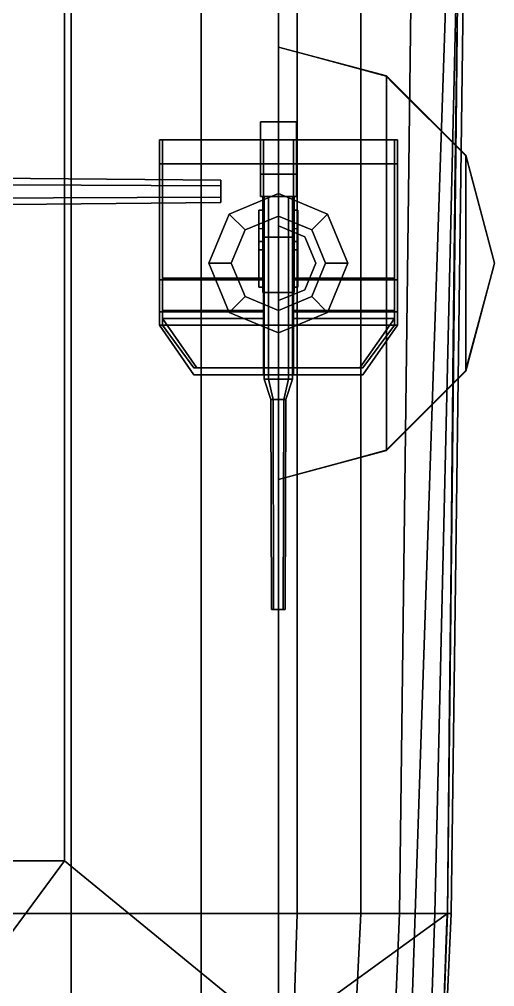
# Model space of a CAD drawing. Header units: millimetres. Extents: x -9 to 9, y -100 to 98.
# Drawn here: x 2.91 to 9.26, y -39.15 to -26.22 of the extents above; entities that cross this region are included whole.
import ezdxf

# ---------------------------------------------------------------- set-up
doc = ezdxf.new("R2010")
doc.units = ezdxf.units.MM
for name, color, linetype in [('barrel', 1, 'Continuous'), ('railings', 6, 'Continuous'), ('sleeve', 5, 'Continuous'), ('superstructure', 3, 'Continuous'), ('turret', 2, 'Continuous')]:
    doc.layers.add(name, color=color, linetype=linetype)

msp = doc.modelspace()

# ---------------------------------------------------------------- linework, layer by layer
for points in [[(3.6, -38.17, -5.19), (1.7, -38.17, -5.62), (1.7, -23.54, -5.74), (3.6, -23.54, -5.5)], [(5.34, -38.17, -4.64), (3.6, -38.17, -5.19), (3.6, -23.54, -5.5), (5.34, -23.54, -5.18)], [(6.62, -38.17, -3.81), (5.34, -38.17, -4.64), (5.34, -23.54, -5.18), (6.62, -23.54, -4.65)], [(7.47, -38.17, -2.84), (6.62, -38.17, -3.81), (6.62, -23.54, -4.65), (7.47, -23.54, -4.05)], [(7.99, -38.17, -1.86), (7.47, -38.17, -2.84), (7.47, -23.54, -4.05), (8.17, -23.54, -3.2)], [(8.2, -38.17, -1.15), (7.99, -38.17, -1.86), (8.17, -23.54, -3.2), (8.69, -23.54, -1.82)], [(8.46, -38.17, 0.64), (8.2, -38.17, -1.15), (8.69, -23.54, -1.82), (8.8, -23.54, -0.89)], [(8.68, -38.17, 3.52), (8.46, -38.17, 0.64), (8.8, -23.54, -0.89), (8.87, -23.54, 3.52)], [(8.63, -38.17, 4.91), (8.68, -38.17, 3.52), (8.87, -23.54, 3.52), (8.79, -23.54, 4.91)], [(3.6, -52.88, -4.47), (1.7, -52.88, -5.37), (1.7, -38.17, -5.62), (3.6, -38.17, -5.19)], [(5.34, -52.88, -3.38), (3.6, -52.88, -4.47), (3.6, -38.17, -5.19), (5.34, -38.17, -4.64)], [(6.16, -52.88, -2.72), (5.34, -52.88, -3.38), (5.34, -38.17, -4.64), (6.62, -38.17, -3.81)], [(6.74, -52.88, -2.09), (6.16, -52.88, -2.72), (6.62, -38.17, -3.81), (7.47, -38.17, -2.84)], [(7.37, -52.88, -1.01), (6.74, -52.88, -2.09), (7.47, -38.17, -2.84), (7.99, -38.17, -1.86)], [(7.7, -52.88, -0.1), (7.37, -52.88, -1.01), (7.99, -38.17, -1.86), (8.2, -38.17, -1.15)], [(7.96, -52.88, 1.16), (7.7, -52.88, -0.1), (8.2, -38.17, -1.15), (8.46, -38.17, 0.64)], [(8.01, -52.88, 3.52), (7.96, -52.88, 1.16), (8.46, -38.17, 0.64), (8.68, -38.17, 3.52)], [(8.08, -52.88, 4.91), (8.01, -52.88, 3.52), (8.68, -38.17, 3.52), (8.63, -38.17, 4.91)]]:
    msp.add_3dface(points)
at = {"layer": 'barrel'}
for points in [[(6.13, -27.59, 9.52), (6.13, -27.59, 8.95), (6.13, -28.59, 8.95), (6.13, -28.29, 9.52)], [(6.13, -28.59, 8.95), (6.13, -27.59, 8.95), (6.61, -27.59, 8.95), (6.61, -28.59, 8.95)], [(6.61, -27.59, 9.52), (6.61, -27.59, 8.95), (6.13, -27.59, 8.95), (6.13, -27.59, 9.52)], [(6.61, -28.29, 9.52), (6.61, -27.59, 9.52), (6.13, -27.59, 9.52), (6.13, -28.29, 9.52)], [(6.61, -28.59, 8.95), (6.61, -27.59, 8.95), (6.61, -27.59, 9.52), (6.61, -28.29, 9.52)], [(6.13, -28.29, 9.52), (6.13, -28.59, 8.95), (6.13, -28.59, 9.73), (6.13, -28.29, 9.73)], [(6.61, -28.29, 9.73), (6.61, -28.29, 9.52), (6.13, -28.29, 9.52), (6.13, -28.29, 9.73)], [(6.13, -28.29, 9.73), (6.13, -28.59, 9.73), (6.61, -28.59, 9.73), (6.61, -28.29, 9.73)], [(6.61, -28.59, 9.73), (6.61, -28.59, 8.95), (6.61, -28.29, 9.52), (6.61, -28.29, 9.73)], [(6.13, -28.59, 9.73), (6.13, -28.59, 8.95), (6.61, -28.59, 8.95), (6.61, -28.59, 9.73)], [(6.18, -31.03, 9.36), (6.236, -31.03, 9.494), (6.236, -28.59, 9.494), (6.18, -28.59, 9.36)], [(6.236, -31.03, 9.226), (6.18, -31.03, 9.36), (6.18, -28.59, 9.36), (6.236, -28.59, 9.226)], [(6.236, -31.03, 9.494), (6.37, -31.03, 9.55), (6.37, -28.59, 9.55), (6.236, -28.59, 9.494)], [(6.37, -31.03, 9.17), (6.236, -31.03, 9.226), (6.236, -28.59, 9.226), (6.37, -28.59, 9.17)], [(6.37, -31.03, 9.55), (6.504, -31.03, 9.494), (6.504, -28.59, 9.494), (6.37, -28.59, 9.55)], [(6.504, -31.03, 9.226), (6.37, -31.03, 9.17), (6.37, -28.59, 9.17), (6.504, -28.59, 9.226)], [(6.504, -31.03, 9.494), (6.56, -31.03, 9.36), (6.56, -28.59, 9.36), (6.504, -28.59, 9.494)], [(6.56, -31.03, 9.36), (6.504, -31.03, 9.226), (6.504, -28.59, 9.226), (6.56, -28.59, 9.36)], [(6.18, -31.03, 9.36), (6.236, -31.03, 9.226), (6.299, -31.3, 9.289), (6.27, -31.3, 9.36)], [(6.236, -31.03, 9.494), (6.18, -31.03, 9.36), (6.27, -31.3, 9.36), (6.299, -31.3, 9.431)], [(6.236, -31.03, 9.226), (6.37, -31.03, 9.17), (6.37, -31.3, 9.26), (6.299, -31.3, 9.289)], [(6.37, -31.03, 9.55), (6.236, -31.03, 9.494), (6.299, -31.3, 9.431), (6.37, -31.3, 9.46)], [(6.37, -31.03, 9.17), (6.504, -31.03, 9.226), (6.441, -31.3, 9.289), (6.37, -31.3, 9.26)], [(6.504, -31.03, 9.494), (6.37, -31.03, 9.55), (6.37, -31.3, 9.46), (6.441, -31.3, 9.431)], [(6.504, -31.03, 9.226), (6.56, -31.03, 9.36), (6.47, -31.3, 9.36), (6.441, -31.3, 9.289)], [(6.56, -31.03, 9.36), (6.504, -31.03, 9.494), (6.441, -31.3, 9.431), (6.47, -31.3, 9.36)], [(6.27, -31.3, 9.36), (6.299, -31.3, 9.289), (6.306, -34.11, 9.296), (6.28, -34.11, 9.36)], [(6.299, -31.3, 9.431), (6.27, -31.3, 9.36), (6.28, -34.11, 9.36), (6.306, -34.11, 9.424)], [(6.299, -31.3, 9.289), (6.37, -31.3, 9.26), (6.37, -34.11, 9.27), (6.306, -34.11, 9.296)], [(6.37, -31.3, 9.46), (6.299, -31.3, 9.431), (6.306, -34.11, 9.424), (6.37, -34.11, 9.45)], [(6.37, -31.3, 9.26), (6.441, -31.3, 9.289), (6.434, -34.11, 9.296), (6.37, -34.11, 9.27)], [(6.441, -31.3, 9.431), (6.37, -31.3, 9.46), (6.37, -34.11, 9.45), (6.434, -34.11, 9.424)], [(6.441, -31.3, 9.289), (6.47, -31.3, 9.36), (6.46, -34.11, 9.36), (6.434, -34.11, 9.296)], [(6.47, -31.3, 9.36), (6.441, -31.3, 9.431), (6.434, -34.11, 9.424), (6.46, -34.11, 9.36)], [(6.46, -34.11, 9.36), (6.306, -34.11, 9.424), (6.28, -34.11, 9.36), (6.434, -34.11, 9.296)], [(6.434, -34.11, 9.296), (6.28, -34.11, 9.36), (6.306, -34.11, 9.296), (6.37, -34.11, 9.27)], [(6.434, -34.11, 9.424), (6.37, -34.11, 9.45), (6.306, -34.11, 9.424), (6.46, -34.11, 9.36)]]:
    msp.add_3dface(points, dxfattribs=at)
at = {"layer": 'railings'}
for points in [[(6.37, -26.59, 7.71), (6.37, -25.68, 7.71), (6.37, -25.68, 7.82), (6.37, -26.59, 7.82)], [(6.37, -26.59, 7.82), (6.37, -25.68, 7.82), (6.37, -25.68, 7.71), (6.37, -26.59, 7.71)], [(6.37, -26.59, 8.29), (6.37, -25.68, 8.29), (6.37, -25.68, 8.18), (6.37, -26.59, 8.18)], [(6.37, -26.59, 8.18), (6.37, -25.68, 8.18), (6.37, -25.68, 8.29), (6.37, -26.59, 8.29)], [(8.73, -28.53, 5.36), (8.76, -26.22, 5.36), (8.76, -26.22, 5.47), (8.73, -28.53, 5.47)], [(8.73, -28.53, 5.47), (8.76, -26.22, 5.47), (8.76, -26.22, 5.36), (8.73, -28.53, 5.36)], [(8.73, -28.53, 5.94), (8.76, -26.22, 5.94), (8.76, -26.22, 5.83), (8.73, -28.53, 5.83)], [(8.73, -28.53, 5.83), (8.76, -26.22, 5.83), (8.76, -26.22, 5.94), (8.73, -28.53, 5.94)], [(6.37, -26.59, 7.26), (6.37, -26.59, 8.29), (6.74, -26.69, 8.29), (6.74, -26.69, 7.26)], [(6.74, -26.69, 7.26), (6.74, -26.69, 8.29), (6.37, -26.59, 8.29), (6.37, -26.59, 7.26)], [(7.81, -26.98, 7.82), (6.74, -26.69, 7.82), (6.74, -26.69, 7.71), (7.81, -26.98, 7.71)], [(7.81, -26.98, 7.71), (6.74, -26.69, 7.71), (6.74, -26.69, 7.82), (7.81, -26.98, 7.82)], [(7.81, -26.98, 8.18), (6.74, -26.69, 8.18), (6.74, -26.69, 8.29), (7.81, -26.98, 8.29)], [(7.81, -26.98, 8.29), (6.74, -26.69, 8.29), (6.74, -26.69, 8.18), (7.81, -26.98, 8.18)], [(7.91, -27.08, 7.26), (7.91, -27.08, 8.29), (7.81, -26.98, 8.29), (7.81, -26.98, 7.26)], [(7.81, -26.98, 7.26), (7.81, -26.98, 8.29), (7.91, -27.08, 8.29), (7.91, -27.08, 7.26)], [(8.87, -28.04, 7.71), (7.91, -27.08, 7.71), (7.91, -27.08, 7.82), (8.87, -28.04, 7.82)], [(8.87, -28.04, 7.82), (7.91, -27.08, 7.82), (7.91, -27.08, 7.71), (8.87, -28.04, 7.71)], [(8.87, -28.04, 8.29), (7.91, -27.08, 8.29), (7.91, -27.08, 8.18), (8.87, -28.04, 8.18)], [(8.87, -28.04, 8.18), (7.91, -27.08, 8.18), (7.91, -27.08, 8.29), (8.87, -28.04, 8.29)], [(8.87, -28.04, 7.26), (8.87, -28.04, 8.29), (8.9, -28.14, 8.29), (8.9, -28.14, 7.26)], [(8.9, -28.14, 7.26), (8.9, -28.14, 8.29), (8.87, -28.04, 8.29), (8.87, -28.04, 7.26)], [(9.26, -29.48, 7.82), (8.9, -28.14, 7.82), (8.9, -28.14, 7.71), (9.26, -29.48, 7.71)], [(9.26, -29.48, 7.71), (8.9, -28.14, 7.71), (8.9, -28.14, 7.82), (9.26, -29.48, 7.82)], [(9.26, -29.48, 8.18), (8.9, -28.14, 8.18), (8.9, -28.14, 8.29), (9.26, -29.48, 8.29)], [(9.26, -29.48, 8.29), (8.9, -28.14, 8.29), (8.9, -28.14, 8.18), (9.26, -29.48, 8.18)], [(8.73, -28.53, 4.91), (8.73, -28.53, 5.94), (8.73, -28.63, 5.94), (8.73, -28.63, 4.91)], [(8.73, -28.63, 4.91), (8.73, -28.63, 5.94), (8.73, -28.53, 5.94), (8.73, -28.53, 4.91)], [(8.7, -30.94, 5.36), (8.73, -28.63, 5.36), (8.73, -28.63, 5.47), (8.7, -30.94, 5.47)], [(8.7, -30.94, 5.47), (8.73, -28.63, 5.47), (8.73, -28.63, 5.36), (8.7, -30.94, 5.36)], [(8.7, -30.94, 5.94), (8.73, -28.63, 5.94), (8.73, -28.63, 5.83), (8.7, -30.94, 5.83)], [(8.7, -30.94, 5.83), (8.73, -28.63, 5.83), (8.73, -28.63, 5.94), (8.7, -30.94, 5.94)], [(9.23, -29.58, 7.26), (9.23, -29.58, 8.29), (9.26, -29.48, 8.29), (9.26, -29.48, 7.26)], [(9.26, -29.48, 7.26), (9.26, -29.48, 8.29), (9.23, -29.58, 8.29), (9.23, -29.58, 7.26)], [(8.87, -30.92, 7.82), (9.23, -29.58, 7.82), (9.23, -29.58, 7.71), (8.87, -30.92, 7.71)], [(8.87, -30.92, 7.71), (9.23, -29.58, 7.71), (9.23, -29.58, 7.82), (8.87, -30.92, 7.82)], [(8.87, -30.92, 8.18), (9.23, -29.58, 8.18), (9.23, -29.58, 8.29), (8.87, -30.92, 8.29)], [(8.87, -30.92, 8.29), (9.23, -29.58, 8.29), (9.23, -29.58, 8.18), (8.87, -30.92, 8.18)], [(7.81, -31.98, 7.82), (8.77, -31.02, 7.82), (8.77, -31.02, 7.71), (7.81, -31.98, 7.71)], [(7.81, -31.98, 7.71), (8.77, -31.02, 7.71), (8.77, -31.02, 7.82), (7.81, -31.98, 7.82)], [(7.81, -31.98, 8.18), (8.77, -31.02, 8.18), (8.77, -31.02, 8.29), (7.81, -31.98, 8.29)], [(7.81, -31.98, 8.29), (8.77, -31.02, 8.29), (8.77, -31.02, 8.18), (7.81, -31.98, 8.18)], [(8.7, -31.04, 4.91), (8.7, -31.04, 5.94), (8.7, -30.94, 5.94), (8.7, -30.94, 4.91)], [(8.7, -30.94, 4.91), (8.7, -30.94, 5.94), (8.7, -31.04, 5.94), (8.7, -31.04, 4.91)], [(8.87, -30.92, 7.26), (8.87, -30.92, 8.29), (8.77, -31.02, 8.29), (8.77, -31.02, 7.26)], [(8.77, -31.02, 7.26), (8.77, -31.02, 8.29), (8.87, -30.92, 8.29), (8.87, -30.92, 7.26)], [(8.68, -33.35, 5.47), (8.7, -31.04, 5.47), (8.7, -31.04, 5.36), (8.68, -33.35, 5.36)], [(8.68, -33.35, 5.36), (8.7, -31.04, 5.36), (8.7, -31.04, 5.47), (8.68, -33.35, 5.47)], [(8.68, -33.35, 5.83), (8.7, -31.04, 5.83), (8.7, -31.04, 5.94), (8.68, -33.35, 5.94)], [(8.68, -33.35, 5.94), (8.7, -31.04, 5.94), (8.7, -31.04, 5.83), (8.68, -33.35, 5.83)], [(7.81, -31.98, 7.26), (7.81, -31.98, 8.29), (7.44, -32.08, 8.29), (7.44, -32.08, 7.26)], [(7.44, -32.08, 7.26), (7.44, -32.08, 8.29), (7.81, -31.98, 8.29), (7.81, -31.98, 7.26)], [(6.37, -32.37, 7.82), (7.44, -32.08, 7.82), (7.44, -32.08, 7.71), (6.37, -32.37, 7.71)], [(6.37, -32.37, 7.71), (7.44, -32.08, 7.71), (7.44, -32.08, 7.82), (6.37, -32.37, 7.82)], [(6.37, -32.37, 8.18), (7.44, -32.08, 8.18), (7.44, -32.08, 8.29), (6.37, -32.37, 8.29)], [(6.37, -32.37, 8.29), (7.44, -32.08, 8.29), (7.44, -32.08, 8.18), (6.37, -32.37, 8.18)], [(6.37, -32.37, 7.26), (6.37, -32.37, 8.29), (6.37, -32.47, 8.29), (6.37, -32.47, 7.26)], [(6.37, -32.47, 7.26), (6.37, -32.47, 8.29), (6.37, -32.37, 8.29), (6.37, -32.37, 7.26)], [(6.37, -34.78, 7.71), (6.37, -32.47, 7.71), (6.37, -32.47, 7.82), (6.37, -34.78, 7.82)], [(6.37, -34.78, 7.82), (6.37, -32.47, 7.82), (6.37, -32.47, 7.71), (6.37, -34.78, 7.71)], [(6.37, -34.78, 8.29), (6.37, -32.47, 8.29), (6.37, -32.47, 8.18), (6.37, -34.78, 8.18)], [(6.37, -34.78, 8.18), (6.37, -32.47, 8.18), (6.37, -32.47, 8.29), (6.37, -34.78, 8.29)], [(8.68, -33.35, 4.91), (8.68, -33.35, 5.94), (8.68, -33.45, 5.94), (8.68, -33.45, 4.91)], [(8.68, -33.45, 4.91), (8.68, -33.45, 5.94), (8.68, -33.35, 5.94), (8.68, -33.35, 4.91)], [(8.65, -35.76, 5.36), (8.68, -33.45, 5.36), (8.68, -33.45, 5.47), (8.65, -35.76, 5.47)], [(8.65, -35.76, 5.47), (8.68, -33.45, 5.47), (8.68, -33.45, 5.36), (8.65, -35.76, 5.36)], [(8.65, -35.76, 5.94), (8.68, -33.45, 5.94), (8.68, -33.45, 5.83), (8.65, -35.76, 5.83)], [(8.65, -35.76, 5.83), (8.68, -33.45, 5.83), (8.68, -33.45, 5.94), (8.65, -35.76, 5.94)], [(6.37, -34.88, 7.26), (6.37, -34.88, 8.29), (6.37, -34.78, 8.29), (6.37, -34.78, 7.26)], [(6.37, -34.78, 7.26), (6.37, -34.78, 8.29), (6.37, -34.88, 8.29), (6.37, -34.88, 7.26)], [(6.37, -37.19, 7.82), (6.37, -34.88, 7.82), (6.37, -34.88, 7.71), (6.37, -37.19, 7.71)], [(6.37, -37.19, 7.71), (6.37, -34.88, 7.71), (6.37, -34.88, 7.82), (6.37, -37.19, 7.82)], [(6.37, -37.19, 8.18), (6.37, -34.88, 8.18), (6.37, -34.88, 8.29), (6.37, -37.19, 8.29)], [(6.37, -37.19, 8.29), (6.37, -34.88, 8.29), (6.37, -34.88, 8.18), (6.37, -37.19, 8.18)], [(8.65, -35.86, 4.91), (8.65, -35.86, 5.94), (8.65, -35.76, 5.94), (8.65, -35.76, 4.91)], [(8.65, -35.76, 4.91), (8.65, -35.76, 5.94), (8.65, -35.86, 5.94), (8.65, -35.86, 4.91)], [(8.63, -38.17, 5.47), (8.65, -35.86, 5.47), (8.65, -35.86, 5.36), (8.63, -38.17, 5.36)], [(8.63, -38.17, 5.36), (8.65, -35.86, 5.36), (8.65, -35.86, 5.47), (8.63, -38.17, 5.47)], [(8.63, -38.17, 5.83), (8.65, -35.86, 5.83), (8.65, -35.86, 5.94), (8.63, -38.17, 5.94)], [(8.63, -38.17, 5.94), (8.65, -35.86, 5.94), (8.65, -35.86, 5.83), (8.63, -38.17, 5.83)], [(6.37, -37.19, 7.26), (6.37, -37.19, 8.29), (6.37, -37.29, 8.29), (6.37, -37.29, 7.26)], [(6.37, -37.29, 7.26), (6.37, -37.29, 8.29), (6.37, -37.19, 8.29), (6.37, -37.19, 7.26)], [(6.37, -39.81, 7.71), (6.37, -37.29, 7.71), (6.37, -37.29, 7.82), (6.37, -39.81, 7.82)], [(6.37, -39.81, 7.82), (6.37, -37.29, 7.82), (6.37, -37.29, 7.71), (6.37, -39.81, 7.71)], [(6.37, -39.81, 8.29), (6.37, -37.29, 8.29), (6.37, -37.29, 8.18), (6.37, -39.81, 8.18)], [(6.37, -39.81, 8.18), (6.37, -37.29, 8.18), (6.37, -37.29, 8.29), (6.37, -39.81, 8.29)], [(8.53, -40.83, 5.36), (8.62, -38.27, 5.36), (8.62, -38.27, 5.47), (8.53, -40.83, 5.47)], [(8.53, -40.83, 5.47), (8.62, -38.27, 5.47), (8.62, -38.27, 5.36), (8.53, -40.83, 5.36)], [(8.53, -40.83, 5.94), (8.62, -38.27, 5.94), (8.62, -38.27, 5.83), (8.53, -40.83, 5.83)], [(8.53, -40.83, 5.83), (8.62, -38.27, 5.83), (8.62, -38.27, 5.94), (8.53, -40.83, 5.94)], [(8.63, -38.17, 4.91), (8.63, -38.17, 5.94), (8.62, -38.27, 5.94), (8.62, -38.27, 4.91)], [(8.62, -38.27, 4.91), (8.62, -38.27, 5.94), (8.63, -38.17, 5.94), (8.63, -38.17, 4.91)]]:
    msp.add_3dface(points, dxfattribs=at)
at = {"layer": 'sleeve'}
for points in [[(6.16, -28.59, 9.08), (6.16, -29.87, 9.08), (6.16, -29.87, 9.66), (6.16, -28.59, 9.66)], [(6.58, -28.59, 9.66), (6.58, -28.59, 9.08), (6.16, -28.59, 9.08), (6.16, -28.59, 9.66)], [(6.58, -28.59, 9.08), (6.58, -29.87, 9.08), (6.16, -29.87, 9.08), (6.16, -28.59, 9.08)], [(6.16, -28.59, 9.66), (6.16, -29.87, 9.66), (6.58, -29.87, 9.66), (6.58, -28.59, 9.66)], [(6.58, -29.87, 9.66), (6.58, -29.87, 9.08), (6.58, -28.59, 9.08), (6.58, -28.59, 9.66)], [(6.16, -29.87, 9.66), (6.16, -29.87, 9.08), (6.58, -29.87, 9.08), (6.58, -29.87, 9.66)]]:
    msp.add_3dface(points, dxfattribs=at)
at = {"layer": 'superstructure'}
for points in [[(6.37, -39.81, 7.26), (6.37, -8.92, 7.26), (3.51, -21.59, 7.26), (3.51, -37.47, 7.26)], [(6.37, -39.81, 4.91), (8.63, -38.17, 4.91), (8.79, -23.54, 4.91), (6.37, -8.92, 4.91)], [(3.51, -37.47, 9.61), (3.51, -21.59, 9.61), (-3.51, -21.59, 9.61), (-3.51, -37.47, 9.61)], [(3.51, -37.47, 7.26), (3.51, -21.59, 7.26), (3.51, -21.59, 9.61), (3.51, -37.47, 9.61)], [(6.37, -28.98, 7.26), (6.37, -28.98, 4.91), (6.37, -23.19, 4.91), (6.37, -23.19, 7.26)], [(7.815, -31.983, 7.16), (6.37, -32.37, 7.16), (6.37, -26.59, 7.16), (7.815, -26.977, 7.16)], [(7.815, -26.977, 7.26), (6.37, -26.59, 7.26), (6.37, -32.37, 7.26), (7.815, -31.983, 7.26)], [(6.37, -26.59, 7.26), (7.815, -26.977, 7.26), (7.815, -26.977, 7.16), (6.37, -26.59, 7.16)], [(8.873, -30.925, 7.16), (7.815, -31.983, 7.16), (7.815, -26.977, 7.16), (8.873, -28.035, 7.16)], [(8.873, -28.035, 7.26), (7.815, -26.977, 7.26), (7.815, -31.983, 7.26), (8.873, -30.925, 7.26)], [(7.815, -26.977, 7.26), (8.873, -28.035, 7.26), (8.873, -28.035, 7.16), (7.815, -26.977, 7.16)], [(9.26, -29.48, 7.16), (8.873, -30.925, 7.16), (8.873, -28.035, 7.16), (9.26, -29.48, 7.16)], [(9.26, -29.48, 7.26), (8.873, -28.035, 7.26), (8.873, -30.925, 7.26), (9.26, -29.48, 7.26)], [(8.873, -28.035, 7.26), (9.26, -29.48, 7.26), (9.26, -29.48, 7.16), (8.873, -28.035, 7.16)], [(5.6, -28.37, 24.91), (5.6, -28.445, 24.78), (0, -28.42, 24.737), (0, -28.32, 24.91)], [(5.6, -28.445, 25.04), (5.6, -28.37, 24.91), (0, -28.32, 24.91), (0, -28.42, 25.083)], [(5.6, -28.445, 24.78), (5.6, -28.595, 24.78), (0, -28.62, 24.737), (0, -28.42, 24.737)], [(5.6, -28.595, 25.04), (5.6, -28.445, 25.04), (0, -28.42, 25.083), (0, -28.62, 25.083)], [(5.6, -28.67, 24.91), (5.6, -28.37, 24.91), (5.6, -28.445, 25.04), (5.6, -28.595, 25.04)], [(5.6, -28.595, 24.78), (5.6, -28.445, 24.78), (5.6, -28.37, 24.91), (5.6, -28.67, 24.91)], [(5.6, -28.595, 24.78), (5.6, -28.67, 24.91), (0, -28.72, 24.91), (0, -28.62, 24.737)], [(5.6, -28.67, 24.91), (5.6, -28.595, 25.04), (0, -28.62, 25.083), (0, -28.72, 24.91)], [(6.724, -29.126, 4.91), (6.37, -28.98, 4.91), (6.37, -28.98, 7.16), (6.724, -29.126, 7.16)], [(6.87, -29.48, 4.91), (6.724, -29.126, 4.91), (6.724, -29.126, 7.16), (6.87, -29.48, 7.16)], [(6.724, -29.834, 4.91), (6.87, -29.48, 4.91), (6.87, -29.48, 7.16), (6.724, -29.834, 7.16)], [(9.26, -29.48, 7.26), (8.873, -30.925, 7.26), (8.873, -30.925, 7.16), (9.26, -29.48, 7.16)], [(6.37, -29.98, 4.91), (6.724, -29.834, 4.91), (6.724, -29.834, 7.16), (6.37, -29.98, 7.16)], [(6.37, -39.81, 7.26), (6.37, -39.81, 4.91), (6.37, -29.98, 4.91), (6.37, -29.98, 7.26)], [(8.873, -30.925, 7.26), (7.815, -31.983, 7.26), (7.815, -31.983, 7.16), (8.873, -30.925, 7.16)], [(7.815, -31.983, 7.26), (6.37, -32.37, 7.26), (6.37, -32.37, 7.16), (7.815, -31.983, 7.16)], [(-3.51, -37.47, 9.61), (-3.51, -37.47, 7.26), (3.51, -37.47, 7.26), (3.51, -37.47, 9.61)], [(2.1, -39.38, 7.26), (3.51, -37.47, 7.26), (-3.51, -37.47, 7.26), (-2.1, -39.38, 7.26)], [(3.51, -37.47, 7.26), (2.1, -39.38, 7.26), (2.1, -41.07, 7.26), (6.37, -39.81, 7.26)], [(1.48, -48.04, 4.91), (8.08, -52.88, 4.91), (8.63, -38.17, 4.91), (6.37, -39.81, 4.91)]]:
    msp.add_3dface(points, dxfattribs=at)
at = {"layer": 'turret'}
for points in [[(4.78, -27.83, 10.28), (4.82, -27.83, 10.19), (4.82, -27.83, 9.93), (4.78, -27.83, 9.93)], [(4.78, -28.15, 10.28), (4.78, -27.83, 10.28), (4.78, -27.83, 9.93), (4.78, -28.15, 9.93)], [(4.78, -28.15, 9.93), (4.78, -27.83, 9.93), (4.82, -27.83, 9.93), (4.82, -28.15, 9.93)], [(6.17, -27.83, 10.28), (4.78, -27.83, 10.28), (4.78, -29.7, 10.28), (6.17, -29.7, 10.28)], [(7.92, -27.83, 10.19), (4.82, -27.83, 10.19), (4.78, -27.83, 10.28), (7.96, -27.83, 10.28)], [(4.82, -27.83, 9.93), (4.82, -27.83, 10.19), (4.82, -28.15, 10.19), (4.82, -28.15, 9.93)], [(4.82, -29.68, 10.19), (4.82, -27.83, 10.19), (6.17, -27.83, 10.19), (6.17, -29.68, 10.19)], [(6.57, -27.83, 10.28), (6.17, -27.83, 10.28), (6.17, -29.13, 10.28), (6.57, -29.13, 10.28)], [(6.17, -29.13, 10.19), (6.17, -27.83, 10.19), (6.57, -27.83, 10.19), (6.57, -29.13, 10.19)], [(6.57, -29.68, 10.19), (6.57, -27.83, 10.19), (7.92, -27.83, 10.19), (7.92, -29.68, 10.19)], [(7.96, -27.83, 10.28), (6.57, -27.83, 10.28), (6.57, -29.7, 10.28), (7.96, -29.7, 10.28)], [(7.92, -27.83, 9.93), (7.92, -27.83, 10.19), (7.96, -27.83, 10.28), (7.96, -27.83, 9.93)], [(7.92, -28.15, 10.19), (7.92, -27.83, 10.19), (7.92, -27.83, 9.93), (7.92, -28.15, 9.93)], [(7.92, -28.15, 9.93), (7.92, -27.83, 9.93), (7.96, -27.83, 9.93), (7.96, -28.15, 9.93)], [(7.96, -27.83, 9.93), (7.96, -27.83, 10.28), (7.96, -28.15, 10.28), (7.96, -28.15, 9.93)], [(4.78, -29.7, 10.28), (4.78, -28.15, 10.28), (4.78, -28.15, 7.78), (4.78, -29.68, 7.78)], [(4.78, -28.15, 9.93), (4.82, -28.15, 9.93), (4.82, -28.15, 7.78), (4.78, -28.15, 7.69)], [(4.78, -30.31, 7.78), (4.78, -28.15, 7.78), (4.78, -28.15, 7.69), (4.78, -30.31, 7.69)], [(4.78, -28.15, 7.69), (7.96, -28.15, 7.69), (7.96, -30.31, 7.69), (4.78, -30.31, 7.69)], [(4.82, -28.15, 7.78), (7.92, -28.15, 7.78), (7.96, -28.15, 7.69), (4.78, -28.15, 7.69)], [(4.82, -28.15, 7.78), (4.82, -28.15, 10.19), (4.82, -29.68, 10.19), (4.82, -29.68, 7.78)], [(7.92, -30.31, 7.78), (7.92, -28.15, 7.78), (4.82, -28.15, 7.78), (4.82, -30.31, 7.78)], [(7.92, -29.68, 10.19), (7.92, -28.15, 10.19), (7.92, -28.15, 7.78), (7.92, -29.68, 7.78)], [(7.92, -28.15, 7.78), (7.92, -28.15, 9.93), (7.96, -28.15, 9.93), (7.96, -28.15, 7.69)], [(7.96, -28.15, 7.78), (7.96, -28.15, 10.28), (7.96, -29.7, 10.28), (7.96, -29.68, 7.78)], [(7.96, -30.31, 7.69), (7.96, -28.15, 7.69), (7.96, -28.15, 7.78), (7.96, -30.31, 7.78)], [(6.37, -28.55, 7.26), (5.712, -28.822, 7.26), (5.925, -29.035, 7.39), (6.37, -28.85, 7.39)], [(5.712, -28.822, 7.69), (6.37, -28.55, 7.69), (6.37, -28.85, 7.49), (5.925, -29.035, 7.49)], [(7.028, -28.822, 7.26), (6.37, -28.55, 7.26), (6.37, -28.85, 7.39), (6.815, -29.035, 7.39)], [(6.37, -28.55, 7.69), (7.028, -28.822, 7.69), (6.815, -29.035, 7.49), (6.37, -28.85, 7.49)], [(5.712, -28.822, 7.26), (5.44, -29.48, 7.26), (5.74, -29.48, 7.39), (5.925, -29.035, 7.39)], [(5.44, -29.48, 7.69), (5.712, -28.822, 7.69), (5.925, -29.035, 7.49), (5.74, -29.48, 7.49)], [(6.11, -28.77, 9.78), (6.11, -29.19, 8.78), (6.11, -29.8, 8.78), (6.11, -29.3, 9.78)], [(6.16, -28.77, 9.78), (6.16, -29.19, 8.78), (6.11, -29.19, 8.78), (6.11, -28.77, 9.78)], [(6.16, -29.3, 9.78), (6.16, -28.77, 9.78), (6.11, -28.77, 9.78), (6.11, -29.3, 9.78)], [(6.16, -29.8, 8.78), (6.16, -29.19, 8.78), (6.16, -28.77, 9.78), (6.16, -29.3, 9.78)], [(6.63, -28.77, 9.78), (6.63, -29.19, 8.78), (6.58, -29.19, 8.78), (6.58, -28.77, 9.78)], [(6.58, -28.77, 9.78), (6.58, -29.19, 8.78), (6.58, -29.8, 8.78), (6.58, -29.3, 9.78)], [(6.63, -29.3, 9.78), (6.63, -28.77, 9.78), (6.58, -28.77, 9.78), (6.58, -29.3, 9.78)], [(6.63, -29.8, 8.78), (6.63, -29.19, 8.78), (6.63, -28.77, 9.78), (6.63, -29.3, 9.78)], [(7.3, -29.48, 7.26), (7.028, -28.822, 7.26), (6.815, -29.035, 7.39), (7, -29.48, 7.39)], [(7.028, -28.822, 7.69), (7.3, -29.48, 7.69), (7, -29.48, 7.49), (6.815, -29.035, 7.49)], [(6.37, -28.85, 7.39), (5.925, -29.035, 7.39), (5.925, -29.035, 7.49), (6.37, -28.85, 7.49)], [(6.815, -29.035, 7.39), (6.37, -28.85, 7.39), (6.37, -28.85, 7.49), (6.815, -29.035, 7.49)], [(5.925, -29.035, 7.39), (5.74, -29.48, 7.39), (5.74, -29.48, 7.49), (5.925, -29.035, 7.49)], [(6.11, -29.19, 8.78), (6.11, -29.02, 7.78), (6.11, -29.8, 7.78), (6.11, -29.8, 8.78)], [(6.16, -29.19, 8.78), (6.16, -29.02, 7.78), (6.11, -29.02, 7.78), (6.11, -29.19, 8.78)], [(6.16, -29.8, 7.78), (6.16, -29.02, 7.78), (6.16, -29.19, 8.78), (6.16, -29.8, 8.78)], [(6.63, -29.19, 8.78), (6.63, -29.02, 7.78), (6.58, -29.02, 7.78), (6.58, -29.19, 8.78)], [(6.58, -29.19, 8.78), (6.58, -29.02, 7.78), (6.58, -29.8, 7.78), (6.58, -29.8, 8.78)], [(6.63, -29.8, 7.78), (6.63, -29.02, 7.78), (6.63, -29.19, 8.78), (6.63, -29.8, 8.78)], [(7, -29.48, 7.39), (6.815, -29.035, 7.39), (6.815, -29.035, 7.49), (7, -29.48, 7.49)], [(6.17, -29.13, 10.19), (6.17, -29.13, 10.28), (6.17, -29.7, 10.28), (6.17, -29.68, 10.19)], [(6.57, -29.13, 10.28), (6.17, -29.13, 10.28), (6.17, -29.13, 10.19), (6.57, -29.13, 10.19)], [(6.57, -29.7, 10.28), (6.57, -29.13, 10.28), (6.57, -29.13, 10.19), (6.57, -29.68, 10.19)], [(6.11, -29.3, 9.78), (6.11, -29.8, 8.78), (6.16, -29.8, 8.78), (6.16, -29.3, 9.78)], [(6.58, -29.3, 9.78), (6.58, -29.8, 8.78), (6.63, -29.8, 8.78), (6.63, -29.3, 9.78)], [(5.44, -29.48, 7.26), (5.712, -30.138, 7.26), (5.925, -29.925, 7.39), (5.74, -29.48, 7.39)], [(5.712, -30.138, 7.69), (5.44, -29.48, 7.69), (5.74, -29.48, 7.49), (5.925, -29.925, 7.49)], [(5.74, -29.48, 7.39), (5.925, -29.925, 7.39), (5.925, -29.925, 7.49), (5.74, -29.48, 7.49)], [(7.028, -30.138, 7.26), (7.3, -29.48, 7.26), (7, -29.48, 7.39), (6.815, -29.925, 7.39)], [(6.815, -29.925, 7.39), (7, -29.48, 7.39), (7, -29.48, 7.49), (6.815, -29.925, 7.49)], [(7.3, -29.48, 7.69), (7.028, -30.138, 7.69), (6.815, -29.925, 7.49), (7, -29.48, 7.49)], [(4.78, -30.13, 9.87), (4.78, -29.7, 10.28), (4.78, -29.68, 7.78), (4.78, -30.31, 7.78)], [(6.17, -29.7, 10.28), (4.78, -29.7, 10.28), (4.78, -30.13, 9.87), (6.17, -30.13, 9.87)], [(4.82, -29.68, 7.78), (4.82, -29.68, 10.19), (4.82, -30.11, 9.78), (4.82, -30.31, 7.78)], [(4.82, -30.11, 9.78), (4.82, -29.68, 10.19), (6.17, -29.68, 10.19), (6.17, -30.11, 9.78)], [(6.17, -29.68, 10.19), (6.17, -29.7, 10.28), (6.17, -30.13, 9.87), (6.17, -30.11, 9.78)], [(6.57, -30.11, 9.78), (6.57, -29.68, 10.19), (7.92, -29.68, 10.19), (7.92, -30.11, 9.78)], [(6.57, -30.13, 9.87), (6.57, -29.7, 10.28), (6.57, -29.68, 10.19), (6.57, -30.11, 9.78)], [(7.96, -29.7, 10.28), (6.57, -29.7, 10.28), (6.57, -30.13, 9.87), (7.96, -30.13, 9.87)], [(7.92, -30.11, 9.78), (7.92, -29.68, 10.19), (7.92, -29.68, 7.78), (7.92, -30.31, 7.78)], [(7.96, -29.68, 7.78), (7.96, -29.7, 10.28), (7.96, -30.13, 9.87), (7.96, -30.31, 7.78)], [(6.11, -29.8, 8.78), (6.11, -29.8, 7.78), (6.16, -29.8, 7.78), (6.16, -29.8, 8.78)], [(6.58, -29.8, 8.78), (6.58, -29.8, 7.78), (6.63, -29.8, 7.78), (6.63, -29.8, 8.78)], [(5.712, -30.138, 7.26), (6.37, -30.41, 7.26), (6.37, -30.11, 7.39), (5.925, -29.925, 7.39)], [(6.37, -30.41, 7.69), (5.712, -30.138, 7.69), (5.925, -29.925, 7.49), (6.37, -30.11, 7.49)], [(5.925, -29.925, 7.39), (6.37, -30.11, 7.39), (6.37, -30.11, 7.49), (5.925, -29.925, 7.49)], [(6.37, -30.41, 7.26), (7.028, -30.138, 7.26), (6.815, -29.925, 7.39), (6.37, -30.11, 7.39)], [(6.37, -30.11, 7.39), (6.815, -29.925, 7.39), (6.815, -29.925, 7.49), (6.37, -30.11, 7.49)], [(7.028, -30.138, 7.69), (6.37, -30.41, 7.69), (6.37, -30.11, 7.49), (6.815, -29.925, 7.49)], [(4.82, -30.31, 7.78), (4.82, -30.11, 9.78), (4.82, -30.22, 9.65), (4.82, -30.31, 7.78)], [(4.82, -30.22, 9.65), (4.82, -30.11, 9.78), (6.17, -30.11, 9.78), (6.17, -30.22, 9.65)], [(6.17, -30.11, 9.78), (6.17, -30.13, 9.87), (6.17, -30.31, 9.65), (6.17, -30.22, 9.65)], [(6.57, -30.22, 9.65), (6.57, -30.11, 9.78), (7.92, -30.11, 9.78), (7.92, -30.22, 9.65)], [(6.57, -30.31, 9.65), (6.57, -30.13, 9.87), (6.57, -30.11, 9.78), (6.57, -30.22, 9.65)], [(7.92, -30.11, 9.78), (7.92, -30.31, 7.78), (7.92, -30.31, 7.78), (7.92, -30.22, 9.65)], [(4.78, -30.31, 9.65), (4.78, -30.13, 9.87), (4.78, -30.31, 7.78)], [(6.17, -30.13, 9.87), (4.78, -30.13, 9.87), (4.78, -30.31, 9.65), (6.17, -30.31, 9.65)], [(4.82, -30.31, 7.78), (4.82, -30.22, 9.65), (5.28, -30.88, 8.44), (5.24, -30.88, 7.78)], [(4.82, -30.22, 9.65), (6.17, -30.22, 9.65), (6.17, -30.88, 8.44), (5.28, -30.88, 8.44)], [(6.17, -30.22, 9.65), (6.17, -30.31, 9.65), (6.17, -30.97, 8.44), (6.17, -30.88, 8.44)], [(7.96, -30.13, 9.87), (6.57, -30.13, 9.87), (6.57, -30.31, 9.65), (7.96, -30.31, 9.65)], [(6.57, -30.22, 9.65), (7.92, -30.22, 9.65), (7.46, -30.88, 8.44), (6.57, -30.88, 8.44)], [(6.57, -30.97, 8.44), (6.57, -30.31, 9.65), (6.57, -30.22, 9.65), (6.57, -30.88, 8.44)], [(7.92, -30.22, 9.65), (7.92, -30.31, 7.78), (7.5, -30.88, 7.78), (7.46, -30.88, 8.44)], [(7.96, -30.31, 7.78), (7.96, -30.13, 9.87), (7.96, -30.31, 9.65), (7.96, -30.31, 7.78)], [(5.24, -30.97, 8.44), (4.78, -30.31, 9.65), (4.78, -30.31, 7.69), (5.24, -30.97, 7.69)], [(6.17, -30.31, 9.65), (4.78, -30.31, 9.65), (5.24, -30.97, 8.44), (6.17, -30.97, 8.44)], [(4.78, -30.31, 7.69), (7.96, -30.31, 7.69), (7.5, -30.97, 7.69), (5.24, -30.97, 7.69)], [(7.92, -30.31, 7.78), (4.82, -30.31, 7.78), (5.24, -30.88, 7.78), (7.5, -30.88, 7.78)], [(7.96, -30.31, 9.65), (6.57, -30.31, 9.65), (6.57, -30.97, 8.44), (7.5, -30.97, 8.44)], [(7.5, -30.97, 7.69), (7.96, -30.31, 7.69), (7.96, -30.31, 9.65), (7.5, -30.97, 8.44)], [(5.28, -30.88, 8.44), (7.46, -30.88, 8.44), (7.5, -30.88, 7.78), (5.24, -30.88, 7.78)], [(6.17, -30.97, 8.44), (6.57, -30.97, 8.44), (6.57, -30.88, 8.44), (6.17, -30.88, 8.44)], [(7.5, -30.97, 8.44), (5.24, -30.97, 8.44), (5.24, -30.97, 7.69), (7.5, -30.97, 7.69)]]:
    msp.add_3dface(points, dxfattribs=at)

doc.saveas('drawing.dxf')
